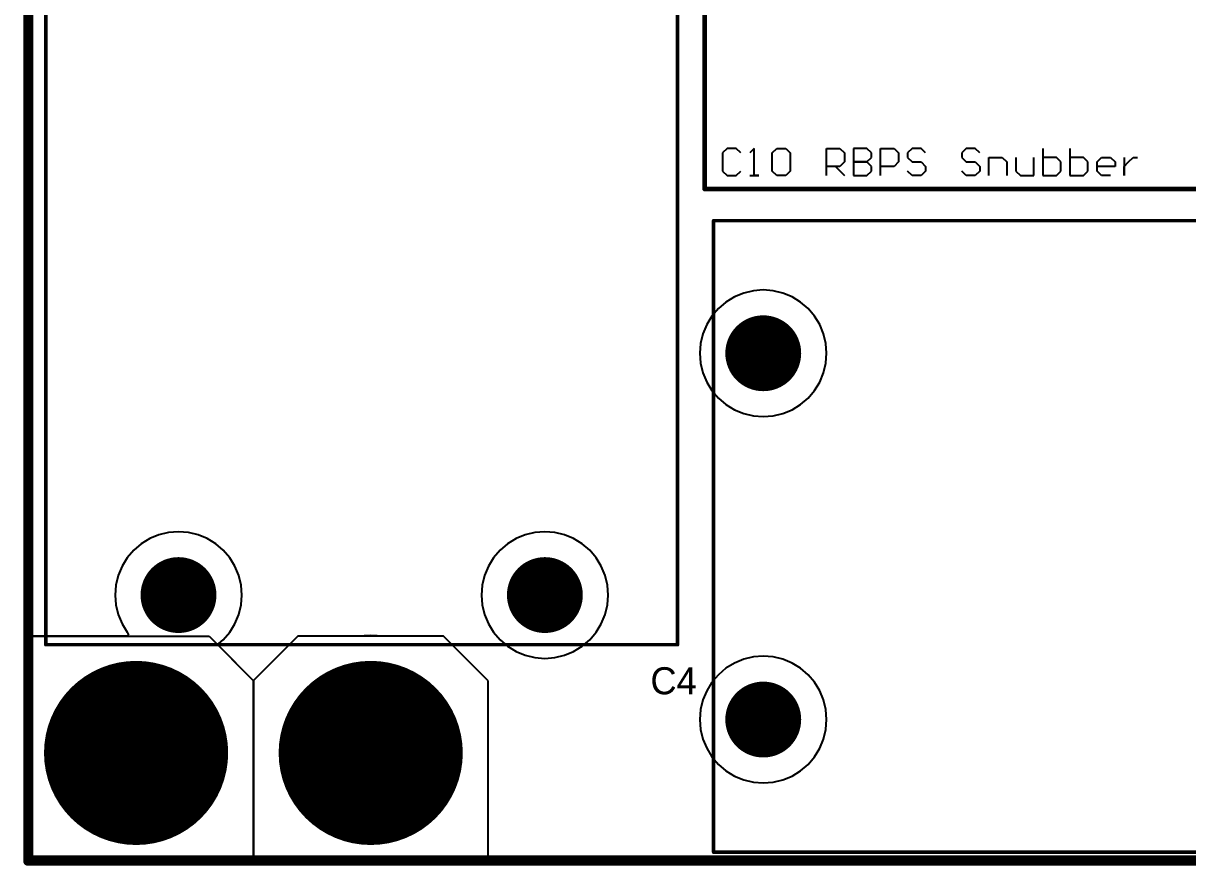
# Model space of a CAD drawing. Extents: x 69 to 227, y 90 to 377.
# Drawn here: x 80.7 to 145.3, y 90.2 to 136.9 of the extents above; entities that cross this region are included whole.
import ezdxf

# ---------------------------------------------------------------- set-up
doc = ezdxf.new("R2010")
doc.units = 0
doc.layers.get('0').update_dxf_attribs({"linetype": 'CONTINUOUS'})
for name, color, linetype in [('BOTTOMLAYER', 5, 'CONTINUOUS'), ('BOTTOMSOLDER', 6, 'CONTINUOUS'), ('MECHANICAL4', 56, 'CONTINUOUS'), ('MULTILAYER', 9, 'CONTINUOUS'), ('TOPLAYER', 1, 'CONTINUOUS'), ('TOPOVERLAY', 2, 'CONTINUOUS'), ('TOPSOLDER', 216, 'CONTINUOUS')]:
    doc.layers.add(name, color=color, linetype=linetype)

# ---------------------------------------------------------------- blocks, each defined once
blk = doc.blocks.new('C4AEOBW5400A3NJ_17')
at = {"layer": 'BOTTOMLAYER', "const_width": 2}
for points in [[(-27.25, 10.15, 1), (-25.25, 10.15, 1)], [(25.25, 10.15, 1), (27.25, 10.15, 1)], [(-27.25, -10.15, 1), (-25.25, -10.15, 1)], [(25.25, -10.15, 1), (27.25, -10.15, 1)]]:
    blk.add_lwpolyline(points, format="xyb", close=True, dxfattribs=at)
at = {"layer": 'BOTTOMSOLDER', "const_width": 2.102}
for points in [[(-27.301, 10.15, 1), (-25.199, 10.15, 1)], [(25.199, 10.15, 1), (27.301, 10.15, 1)], [(-27.301, -10.15, 1), (-25.199, -10.15, 1)], [(25.199, -10.15, 1), (27.301, -10.15, 1)]]:
    blk.add_lwpolyline(points, format="xyb", close=True, dxfattribs=at)
at = {"layer": 'MULTILAYER', "const_width": 2}
for points in [[(-27.25, 10.15, 1), (-25.25, 10.15, 1)], [(25.25, 10.15, 1), (27.25, 10.15, 1)], [(-27.25, -10.15, 1), (-25.25, -10.15, 1)], [(25.25, -10.15, 1), (27.25, -10.15, 1)]]:
    blk.add_lwpolyline(points, format="xyb", close=True, dxfattribs=at)
at = {"layer": 'TOPLAYER', "const_width": 2}
for points in [[(-27.25, 10.15, 1), (-25.25, 10.15, 1)], [(25.25, 10.15, 1), (27.25, 10.15, 1)], [(-27.25, -10.15, 1), (-25.25, -10.15, 1)], [(25.25, -10.15, 1), (27.25, -10.15, 1)]]:
    blk.add_lwpolyline(points, format="xyb", close=True, dxfattribs=at)
at = {"layer": 'TOPOVERLAY', "const_width": 0.2}
for points in [[(-29, 17.5), (-29, -17.5)], [(29, 17.5), (-29, 17.5)], [(29, 17.5), (29, -17.5)], [(29, -17.5), (-29, -17.5)]]:
    blk.add_lwpolyline(points, dxfattribs=at)
at = {"layer": 'TOPOVERLAY', "const_width": 0.1}
for points in [[(-29.05, 17.5, 1), (-28.95, 17.5, 1)], [(-29.05, 17.5, 1), (-28.95, 17.5, 1)], [(28.95, 17.5, 1), (29.05, 17.5, 1)], [(28.95, 17.5, 1), (29.05, 17.5, 1)], [(-29.05, -17.5, 1), (-28.95, -17.5, 1)], [(-29.05, -17.5, 1), (-28.95, -17.5, 1)], [(28.95, -17.5, 1), (29.05, -17.5, 1)], [(28.95, -17.5, 1), (29.05, -17.5, 1)]]:
    blk.add_lwpolyline(points, format="xyb", close=True, dxfattribs=at)
at = {"layer": 'TOPSOLDER', "const_width": 2.102}
for points in [[(-27.301, 10.15, 1), (-25.199, 10.15, 1)], [(25.199, 10.15, 1), (27.301, 10.15, 1)], [(-27.301, -10.15, 1), (-25.199, -10.15, 1)], [(25.199, -10.15, 1), (27.301, -10.15, 1)]]:
    blk.add_lwpolyline(points, format="xyb", close=True, dxfattribs=at)
blk = doc.blocks.new('C4AEOBW5400A3NJ_18')
at = {"layer": 'BOTTOMLAYER', "const_width": 2}
for points in [[(-27.25, 10.15, 1), (-25.25, 10.15, 1)], [(25.25, 10.15, 1), (27.25, 10.15, 1)], [(-27.25, -10.15, 1), (-25.25, -10.15, 1)], [(25.25, -10.15, 1), (27.25, -10.15, 1)]]:
    blk.add_lwpolyline(points, format="xyb", close=True, dxfattribs=at)
at = {"layer": 'BOTTOMSOLDER', "const_width": 2.102}
for points in [[(-27.301, 10.15, 1), (-25.199, 10.15, 1)], [(25.199, 10.15, 1), (27.301, 10.15, 1)], [(-27.301, -10.15, 1), (-25.199, -10.15, 1)], [(25.199, -10.15, 1), (27.301, -10.15, 1)]]:
    blk.add_lwpolyline(points, format="xyb", close=True, dxfattribs=at)
at = {"layer": 'MULTILAYER', "const_width": 2}
for points in [[(-27.25, 10.15, 1), (-25.25, 10.15, 1)], [(25.25, 10.15, 1), (27.25, 10.15, 1)], [(-27.25, -10.15, 1), (-25.25, -10.15, 1)], [(25.25, -10.15, 1), (27.25, -10.15, 1)]]:
    blk.add_lwpolyline(points, format="xyb", close=True, dxfattribs=at)
at = {"layer": 'TOPLAYER', "const_width": 2}
for points in [[(-27.25, 10.15, 1), (-25.25, 10.15, 1)], [(25.25, 10.15, 1), (27.25, 10.15, 1)], [(-27.25, -10.15, 1), (-25.25, -10.15, 1)], [(25.25, -10.15, 1), (27.25, -10.15, 1)]]:
    blk.add_lwpolyline(points, format="xyb", close=True, dxfattribs=at)
at = {"layer": 'TOPOVERLAY', "const_width": 0.2}
for points in [[(-29, 17.5), (29, 17.5)], [(-29, 17.5), (-29, -17.5)], [(29, 17.5), (29, -17.5)], [(-29, -17.5), (29, -17.5)]]:
    blk.add_lwpolyline(points, dxfattribs=at)
at = {"layer": 'TOPOVERLAY', "const_width": 0.1}
for points in [[(-29.05, 17.5, 1), (-28.95, 17.5, 1)], [(-29.05, 17.5, 1), (-28.95, 17.5, 1)], [(28.95, 17.5, 1), (29.05, 17.5, 1)], [(28.95, 17.5, 1), (29.05, 17.5, 1)], [(-29.05, -17.5, 1), (-28.95, -17.5, 1)], [(-29.05, -17.5, 1), (-28.95, -17.5, 1)], [(28.95, -17.5, 1), (29.05, -17.5, 1)], [(28.95, -17.5, 1), (29.05, -17.5, 1)]]:
    blk.add_lwpolyline(points, format="xyb", close=True, dxfattribs=at)
at = {"layer": 'TOPSOLDER', "const_width": 2.102}
for points in [[(-27.301, 10.15, 1), (-25.199, 10.15, 1)], [(25.199, 10.15, 1), (27.301, 10.15, 1)], [(-27.301, -10.15, 1), (-25.199, -10.15, 1)], [(25.199, -10.15, 1), (27.301, -10.15, 1)]]:
    blk.add_lwpolyline(points, format="xyb", close=True, dxfattribs=at)

msp = doc.modelspace()

# ---------------------------------------------------------------- linework, layer by layer
at = {"layer": 'BOTTOMLAYER'}
for p, q in [((81.255, 90.755), (81.255, 192.143)), ((120.665, 121.989), (120.156, 121.778)), ((121.201, 122.118), (120.665, 121.989)), ((121.75, 122.161), (121.201, 122.118)), ((122.299, 122.118), (121.75, 122.161)), ((122.835, 121.989), (122.299, 122.118)), ((123.344, 121.778), (122.835, 121.989)), ((119.686, 121.49), (119.267, 121.133)), ((120.156, 121.778), (119.686, 121.49)), ((123.814, 121.49), (123.344, 121.778)), ((124.233, 121.133), (123.814, 121.49)), ((118.91, 120.714), (118.622, 120.244)), ((119.267, 121.133), (118.91, 120.714)), ((124.59, 120.714), (124.233, 121.133)), ((124.878, 120.244), (124.59, 120.714)), ((118.622, 120.244), (118.411, 119.735)), ((125.089, 119.735), (124.878, 120.244)), ((118.411, 119.735), (118.282, 119.199)), ((125.218, 119.199), (125.089, 119.735)), ((118.282, 119.199), (118.239, 118.65)), ((125.261, 118.65), (125.218, 119.199)), ((118.239, 118.65), (118.282, 118.101)), ((118.282, 118.101), (118.411, 117.565)), ((125.089, 117.565), (125.218, 118.101)), ((125.218, 118.101), (125.261, 118.65)), ((118.411, 117.565), (118.622, 117.056)), ((124.878, 117.056), (125.089, 117.565)), ((118.622, 117.056), (118.91, 116.586)), ((124.59, 116.586), (124.878, 117.056)), ((118.91, 116.586), (119.267, 116.167)), ((119.267, 116.167), (119.686, 115.81)), ((123.814, 115.81), (124.233, 116.167)), ((124.233, 116.167), (124.59, 116.586)), ((119.686, 115.81), (120.156, 115.522)), ((120.156, 115.522), (120.665, 115.311)), ((122.835, 115.311), (123.344, 115.522)), ((123.344, 115.522), (123.814, 115.81)), ((120.665, 115.311), (121.201, 115.182)), ((121.201, 115.182), (121.75, 115.139)), ((121.75, 115.139), (122.299, 115.182)), ((122.299, 115.182), (122.835, 115.311)), ((95.959, 102.969), (93.49, 100.5)), ((95.959, 102.969), (93.49, 100.5)), ((104.041, 102.969), (95.959, 102.969)), ((99.271, 102.969), (95.959, 102.969)), ((100, 103.01), (99.271, 102.969)), ((100.729, 102.969), (100, 103.01)), ((104.041, 102.969), (100.729, 102.969)), ((106.51, 100.5), (104.041, 102.969)), ((106.51, 100.5), (104.041, 102.969)), ((120.156, 101.478), (119.686, 101.19)), ((120.665, 101.689), (120.156, 101.478)), ((121.201, 101.818), (120.665, 101.689)), ((121.75, 101.861), (121.201, 101.818)), ((122.299, 101.818), (121.75, 101.861)), ((122.835, 101.689), (122.299, 101.818)), ((123.344, 101.478), (122.835, 101.689)), ((123.814, 101.19), (123.344, 101.478)), ((119.267, 100.833), (118.91, 100.414)), ((119.686, 101.19), (119.267, 100.833)), ((124.233, 100.833), (123.814, 101.19)), ((124.59, 100.414), (124.233, 100.833)), ((93.49, 100.5), (93.49, 90.5)), ((93.49, 100.5), (93.49, 90.755)), ((106.51, 90.5), (106.51, 100.5)), ((106.51, 90.755), (106.51, 100.5)), ((118.91, 100.414), (118.622, 99.944)), ((124.878, 99.944), (124.59, 100.414)), ((118.411, 99.435), (118.282, 98.899)), ((118.622, 99.944), (118.411, 99.435)), ((125.089, 99.435), (124.878, 99.944)), ((125.218, 98.899), (125.089, 99.435)), ((118.282, 98.899), (118.239, 98.35)), ((125.261, 98.35), (125.218, 98.899)), ((118.239, 98.35), (118.282, 97.801)), ((125.218, 97.801), (125.261, 98.35)), ((118.282, 97.801), (118.411, 97.265)), ((125.089, 97.265), (125.218, 97.801)), ((118.411, 97.265), (118.622, 96.756)), ((124.878, 96.756), (125.089, 97.265)), ((118.622, 96.756), (118.91, 96.286)), ((118.91, 96.286), (119.267, 95.867)), ((124.233, 95.867), (124.59, 96.286)), ((124.59, 96.286), (124.878, 96.756)), ((119.267, 95.867), (119.686, 95.51)), ((119.686, 95.51), (120.156, 95.222)), ((123.344, 95.222), (123.814, 95.51)), ((123.814, 95.51), (124.233, 95.867)), ((120.156, 95.222), (120.665, 95.011)), ((120.665, 95.011), (121.201, 94.882)), ((121.201, 94.882), (121.75, 94.839)), ((121.75, 94.839), (122.299, 94.882)), ((122.299, 94.882), (122.835, 95.011)), ((122.835, 95.011), (123.344, 95.222)), ((93.49, 90.755), (81.255, 90.755)), ((93.49, 90.5), (106.51, 90.5)), ((202.49, 90.755), (106.51, 90.755))]:
    msp.add_line(p, q, dxfattribs=at)
for points, const_width in [([(84.5, 96.5, 1), (89.5, 96.5, 1)], 5), ([(97.5, 96.5, 1), (102.5, 96.5, 1)], 5), ([(85, 99.531, 1), (85.5, 99.531, 1)], 0.5), ([(86.75, 100, 1), (87.25, 100, 1)], 0.5), ([(88.5, 99.531, 1), (89, 99.531, 1)], 0.5), ([(98, 99.531, 1), (98.5, 99.531, 1)], 0.5), ([(99.75, 100, 1), (100.25, 100, 1)], 0.5), ([(101.5, 99.531, 1), (102, 99.531, 1)], 0.5), ([(83.719, 98.25, 1), (84.219, 98.25, 1)], 0.5), ([(89.781, 98.25, 1), (90.281, 98.25, 1)], 0.5), ([(96.719, 98.25, 1), (97.219, 98.25, 1)], 0.5), ([(102.781, 98.25, 1), (103.281, 98.25, 1)], 0.5), ([(83.25, 96.5, 1), (83.75, 96.5, 1)], 0.5), ([(90.25, 96.5, 1), (90.75, 96.5, 1)], 0.5), ([(96.25, 96.5, 1), (96.75, 96.5, 1)], 0.5), ([(103.25, 96.5, 1), (103.75, 96.5, 1)], 0.5), ([(83.719, 94.75, 1), (84.219, 94.75, 1)], 0.5), ([(89.781, 94.75, 1), (90.281, 94.75, 1)], 0.5), ([(96.719, 94.75, 1), (97.219, 94.75, 1)], 0.5), ([(102.781, 94.75, 1), (103.281, 94.75, 1)], 0.5), ([(85, 93.469, 1), (85.5, 93.469, 1)], 0.5), ([(88.5, 93.469, 1), (89, 93.469, 1)], 0.5), ([(98, 93.469, 1), (98.5, 93.469, 1)], 0.5), ([(101.5, 93.469, 1), (102, 93.469, 1)], 0.5), ([(86.75, 93, 1), (87.25, 93, 1)], 0.5), ([(99.75, 93, 1), (100.25, 93, 1)], 0.5)]:
    msp.add_lwpolyline(points, format="xyb", close=True, dxfattribs=dict(at, const_width=const_width))
at = {"layer": 'BOTTOMSOLDER'}
for points, const_width in [([(84.449, 96.5, 1), (89.551, 96.5, 1)], 5.102), ([(97.449, 96.5, 1), (102.551, 96.5, 1)], 5.102), ([(84.949, 99.531, 1), (85.551, 99.531, 1)], 0.602), ([(86.699, 100, 1), (87.301, 100, 1)], 0.602), ([(88.449, 99.531, 1), (89.051, 99.531, 1)], 0.602), ([(97.949, 99.531, 1), (98.551, 99.531, 1)], 0.602), ([(99.699, 100, 1), (100.301, 100, 1)], 0.602), ([(101.449, 99.531, 1), (102.051, 99.531, 1)], 0.602), ([(83.668, 98.25, 1), (84.27, 98.25, 1)], 0.602), ([(89.73, 98.25, 1), (90.332, 98.25, 1)], 0.602), ([(96.668, 98.25, 1), (97.27, 98.25, 1)], 0.602), ([(102.73, 98.25, 1), (103.332, 98.25, 1)], 0.602), ([(83.199, 96.5, 1), (83.801, 96.5, 1)], 0.602), ([(90.199, 96.5, 1), (90.801, 96.5, 1)], 0.602), ([(96.199, 96.5, 1), (96.801, 96.5, 1)], 0.602), ([(103.199, 96.5, 1), (103.801, 96.5, 1)], 0.602), ([(83.668, 94.75, 1), (84.27, 94.75, 1)], 0.602), ([(89.73, 94.75, 1), (90.332, 94.75, 1)], 0.602), ([(96.668, 94.75, 1), (97.27, 94.75, 1)], 0.602), ([(102.73, 94.75, 1), (103.332, 94.75, 1)], 0.602), ([(84.949, 93.469, 1), (85.551, 93.469, 1)], 0.602), ([(86.699, 93, 1), (87.301, 93, 1)], 0.602), ([(88.449, 93.469, 1), (89.051, 93.469, 1)], 0.602), ([(97.949, 93.469, 1), (98.551, 93.469, 1)], 0.602), ([(99.699, 93, 1), (100.301, 93, 1)], 0.602), ([(101.449, 93.469, 1), (102.051, 93.469, 1)], 0.602)]:
    msp.add_lwpolyline(points, format="xyb", close=True, dxfattribs=dict(at, const_width=const_width))
at = {"layer": 'MECHANICAL4', "const_width": 0.5}
for points in [[(81, 376.5), (81, 90.5)], [(81, 90.5), (215, 90.5)]]:
    msp.add_lwpolyline(points, dxfattribs=at)
at = {"layer": 'MECHANICAL4', "const_width": 0.25}
msp.add_lwpolyline([(80.875, 90.5, 1), (81.125, 90.5, 1)], format="xyb", close=True, dxfattribs=at)
msp.add_lwpolyline([(80.875, 90.5, 1), (81.125, 90.5, 1)], format="xyb", close=True, dxfattribs=at)
at = {"layer": 'MULTILAYER'}
for points, const_width in [([(84.5, 96.5, 1), (89.5, 96.5, 1)], 5), ([(97.5, 96.5, 1), (102.5, 96.5, 1)], 5), ([(85, 99.531, 1), (85.5, 99.531, 1)], 0.5), ([(86.75, 100, 1), (87.25, 100, 1)], 0.5), ([(88.5, 99.531, 1), (89, 99.531, 1)], 0.5), ([(98, 99.531, 1), (98.5, 99.531, 1)], 0.5), ([(99.75, 100, 1), (100.25, 100, 1)], 0.5), ([(101.5, 99.531, 1), (102, 99.531, 1)], 0.5), ([(83.719, 98.25, 1), (84.219, 98.25, 1)], 0.5), ([(89.781, 98.25, 1), (90.281, 98.25, 1)], 0.5), ([(96.719, 98.25, 1), (97.219, 98.25, 1)], 0.5), ([(102.781, 98.25, 1), (103.281, 98.25, 1)], 0.5), ([(83.25, 96.5, 1), (83.75, 96.5, 1)], 0.5), ([(90.25, 96.5, 1), (90.75, 96.5, 1)], 0.5), ([(96.25, 96.5, 1), (96.75, 96.5, 1)], 0.5), ([(103.25, 96.5, 1), (103.75, 96.5, 1)], 0.5), ([(83.719, 94.75, 1), (84.219, 94.75, 1)], 0.5), ([(89.781, 94.75, 1), (90.281, 94.75, 1)], 0.5), ([(96.719, 94.75, 1), (97.219, 94.75, 1)], 0.5), ([(102.781, 94.75, 1), (103.281, 94.75, 1)], 0.5), ([(85, 93.469, 1), (85.5, 93.469, 1)], 0.5), ([(88.5, 93.469, 1), (89, 93.469, 1)], 0.5), ([(98, 93.469, 1), (98.5, 93.469, 1)], 0.5), ([(101.5, 93.469, 1), (102, 93.469, 1)], 0.5), ([(86.75, 93, 1), (87.25, 93, 1)], 0.5), ([(99.75, 93, 1), (100.25, 93, 1)], 0.5)]:
    msp.add_lwpolyline(points, format="xyb", close=True, dxfattribs=dict(at, const_width=const_width))
at = {"layer": 'TOPLAYER'}
for p, q in [((81.255, 102.969), (81.255, 192.143)), ((88.265, 108.589), (87.756, 108.378)), ((88.801, 108.718), (88.265, 108.589)), ((89.35, 108.761), (88.801, 108.718)), ((89.899, 108.718), (89.35, 108.761)), ((90.435, 108.589), (89.899, 108.718)), ((90.944, 108.378), (90.435, 108.589)), ((108.565, 108.589), (108.056, 108.378)), ((109.101, 108.718), (108.565, 108.589)), ((109.65, 108.761), (109.101, 108.718)), ((110.199, 108.718), (109.65, 108.761)), ((110.735, 108.589), (110.199, 108.718)), ((111.244, 108.378), (110.735, 108.589)), ((87.286, 108.09), (86.867, 107.733)), ((87.756, 108.378), (87.286, 108.09)), ((91.414, 108.09), (90.944, 108.378)), ((91.833, 107.733), (91.414, 108.09)), ((107.586, 108.09), (107.167, 107.733)), ((108.056, 108.378), (107.586, 108.09)), ((111.714, 108.09), (111.244, 108.378)), ((112.133, 107.733), (111.714, 108.09)), ((86.51, 107.314), (86.222, 106.844)), ((86.867, 107.733), (86.51, 107.314)), ((92.19, 107.314), (91.833, 107.733)), ((92.478, 106.844), (92.19, 107.314)), ((106.81, 107.314), (106.522, 106.844)), ((107.167, 107.733), (106.81, 107.314)), ((112.49, 107.314), (112.133, 107.733)), ((112.778, 106.844), (112.49, 107.314)), ((86.222, 106.844), (86.011, 106.335)), ((92.689, 106.335), (92.478, 106.844)), ((106.522, 106.844), (106.311, 106.335)), ((112.989, 106.335), (112.778, 106.844)), ((86.011, 106.335), (85.882, 105.799)), ((92.818, 105.799), (92.689, 106.335)), ((106.311, 106.335), (106.182, 105.799)), ((113.118, 105.799), (112.989, 106.335)), ((85.882, 105.799), (85.839, 105.25)), ((85.839, 105.25), (85.882, 104.701)), ((92.861, 105.25), (92.818, 105.799)), ((92.818, 104.701), (92.861, 105.25)), ((106.182, 105.799), (106.139, 105.25)), ((106.139, 105.25), (106.182, 104.701)), ((113.161, 105.25), (113.118, 105.799)), ((113.118, 104.701), (113.161, 105.25)), ((85.882, 104.701), (86.011, 104.165)), ((92.689, 104.165), (92.818, 104.701)), ((106.182, 104.701), (106.311, 104.165)), ((112.989, 104.165), (113.118, 104.701)), ((86.011, 104.165), (86.222, 103.656)), ((92.478, 103.656), (92.689, 104.165)), ((106.311, 104.165), (106.522, 103.656)), ((112.778, 103.656), (112.989, 104.165)), ((86.222, 103.656), (86.51, 103.186)), ((92.19, 103.186), (92.478, 103.656)), ((106.522, 103.656), (106.81, 103.186)), ((112.49, 103.186), (112.778, 103.656)), ((81, 90.5), (81, 102.969)), ((81, 102.969), (91.041, 102.969)), ((86.271, 102.969), (81.255, 102.969)), ((86.533, 102.984), (86.271, 102.969)), ((86.51, 103.186), (86.583, 103.101)), ((86.583, 103.101), (86.533, 102.984)), ((91.041, 102.969), (93.51, 100.5)), ((91.586, 102.557), (91.833, 102.767)), ((91.833, 102.767), (92.19, 103.186)), ((106.81, 103.186), (107.167, 102.767)), ((107.167, 102.767), (107.586, 102.41)), ((111.714, 102.41), (112.133, 102.767)), ((112.133, 102.767), (112.49, 103.186)), ((91.581, 102.43), (91.586, 102.557)), ((93.51, 100.5), (91.581, 102.43)), ((107.586, 102.41), (108.056, 102.122)), ((108.056, 102.122), (108.565, 101.911)), ((110.735, 101.911), (111.244, 102.122)), ((111.244, 102.122), (111.714, 102.41)), ((108.565, 101.911), (109.101, 101.782)), ((109.101, 101.782), (109.65, 101.739)), ((109.65, 101.739), (110.199, 101.782)), ((110.199, 101.782), (110.735, 101.911)), ((93.51, 100.5), (93.51, 90.5)), ((93.51, 90.755), (93.51, 100.5)), ((93.51, 90.5), (81, 90.5)), ((189.49, 90.755), (93.51, 90.755))]:
    msp.add_line(p, q, dxfattribs=at)
for points, const_width in [([(84.5, 96.5, 1), (89.5, 96.5, 1)], 5), ([(97.5, 96.5, 1), (102.5, 96.5, 1)], 5), ([(85, 99.531, 1), (85.5, 99.531, 1)], 0.5), ([(86.75, 100, 1), (87.25, 100, 1)], 0.5), ([(88.5, 99.531, 1), (89, 99.531, 1)], 0.5), ([(98, 99.531, 1), (98.5, 99.531, 1)], 0.5), ([(99.75, 100, 1), (100.25, 100, 1)], 0.5), ([(101.5, 99.531, 1), (102, 99.531, 1)], 0.5), ([(83.719, 98.25, 1), (84.219, 98.25, 1)], 0.5), ([(89.781, 98.25, 1), (90.281, 98.25, 1)], 0.5), ([(96.719, 98.25, 1), (97.219, 98.25, 1)], 0.5), ([(102.781, 98.25, 1), (103.281, 98.25, 1)], 0.5), ([(83.25, 96.5, 1), (83.75, 96.5, 1)], 0.5), ([(90.25, 96.5, 1), (90.75, 96.5, 1)], 0.5), ([(96.25, 96.5, 1), (96.75, 96.5, 1)], 0.5), ([(103.25, 96.5, 1), (103.75, 96.5, 1)], 0.5), ([(83.719, 94.75, 1), (84.219, 94.75, 1)], 0.5), ([(89.781, 94.75, 1), (90.281, 94.75, 1)], 0.5), ([(96.719, 94.75, 1), (97.219, 94.75, 1)], 0.5), ([(102.781, 94.75, 1), (103.281, 94.75, 1)], 0.5), ([(85, 93.469, 1), (85.5, 93.469, 1)], 0.5), ([(88.5, 93.469, 1), (89, 93.469, 1)], 0.5), ([(98, 93.469, 1), (98.5, 93.469, 1)], 0.5), ([(101.5, 93.469, 1), (102, 93.469, 1)], 0.5), ([(86.75, 93, 1), (87.25, 93, 1)], 0.5), ([(99.75, 93, 1), (100.25, 93, 1)], 0.5)]:
    msp.add_lwpolyline(points, format="xyb", close=True, dxfattribs=dict(at, const_width=const_width))
at = {"layer": 'TOPOVERLAY'}
for p, q in [((119.75, 130), (119.5, 129.75)), ((119.5, 129.75), (119.5, 128.75)), ((120.25, 130), (119.75, 130)), ((120.5, 129.75), (120.25, 130)), ((121.249, 130), (121, 129.75)), ((121.249, 128.5), (121.249, 130)), ((122.249, 129.75), (122.499, 130)), ((122.249, 128.75), (122.249, 129.75)), ((122.499, 130), (122.999, 130)), ((122.999, 130), (123.249, 129.75)), ((123.249, 129.75), (123.249, 128.75)), ((125.248, 128.5), (125.248, 130)), ((125.248, 130), (125.998, 130)), ((125.998, 130), (126.248, 129.75)), ((126.248, 129.75), (126.248, 129.25)), ((126.748, 130), (126.748, 128.5)), ((127.497, 130), (126.748, 130)), ((127.747, 129.75), (127.497, 130)), ((127.747, 129.5), (127.747, 129.75)), ((128.247, 128.5), (128.247, 130)), ((128.247, 130), (128.997, 130)), ((128.997, 130), (129.247, 129.75)), ((129.247, 129.75), (129.247, 129.25)), ((129.997, 130), (129.747, 129.75)), ((129.747, 129.75), (129.747, 129.5)), ((130.496, 130), (129.997, 130)), ((130.746, 129.75), (130.496, 130)), ((132.996, 130), (132.746, 129.75)), ((132.746, 129.75), (132.746, 129.5)), ((133.495, 130), (132.996, 130)), ((133.745, 129.75), (133.495, 130)), ((137.244, 130), (137.244, 128.5)), ((138.744, 130), (138.744, 128.5)), ((126.248, 129.25), (125.998, 129)), ((127.497, 129.25), (126.748, 129.25)), ((126.748, 129.25), (127.497, 129.25)), ((127.497, 129.25), (127.747, 129.5)), ((127.747, 129), (127.497, 129.25)), ((129.247, 129.25), (128.997, 129)), ((129.747, 129.5), (129.997, 129.25)), ((129.997, 129.25), (130.496, 129.25)), ((130.496, 129.25), (130.746, 129)), ((132.746, 129.5), (132.996, 129.25)), ((132.996, 129.25), (133.495, 129.25)), ((133.495, 129.25), (133.745, 129)), ((134.245, 128.5), (134.245, 129.5)), ((134.245, 129.5), (134.995, 129.5)), ((134.995, 129.5), (135.245, 129.25)), ((135.245, 129.25), (135.245, 128.5)), ((135.745, 129.5), (135.745, 128.75)), ((136.744, 128.5), (136.744, 129.5)), ((137.994, 129.5), (137.244, 129.5)), ((138.244, 129.25), (137.994, 129.5)), ((138.244, 129), (138.244, 129.25)), ((139.494, 129.5), (138.744, 129.5)), ((139.743, 129.25), (139.494, 129.5)), ((139.743, 129), (139.743, 129.25)), ((140.243, 129.25), (140.493, 129.5)), ((140.243, 128.75), (140.243, 129.25)), ((140.493, 129.5), (140.993, 129.5)), ((140.993, 129.5), (141.243, 129.25)), ((141.243, 129.25), (141.243, 129)), ((141.743, 129.5), (141.743, 128.5)), ((141.743, 129), (141.993, 129.25)), ((141.993, 129.25), (142.243, 129.5)), ((142.243, 129.5), (142.493, 129.5)), ((119.5, 128.75), (119.75, 128.5)), ((119.75, 128.5), (120.25, 128.5)), ((120.25, 128.5), (120.5, 128.75)), ((121, 128.5), (121.499, 128.5)), ((121.499, 128.5), (121.249, 128.5)), ((122.499, 128.5), (122.249, 128.75)), ((122.999, 128.5), (122.499, 128.5)), ((123.249, 128.75), (122.999, 128.5)), ((125.998, 129), (125.248, 129)), ((125.748, 129), (126.248, 128.5)), ((126.748, 128.5), (127.497, 128.5)), ((127.497, 128.5), (127.747, 128.75)), ((127.747, 128.75), (127.747, 129)), ((128.997, 129), (128.247, 129)), ((129.997, 128.5), (129.747, 128.75)), ((130.496, 128.5), (129.997, 128.5)), ((130.746, 128.75), (130.496, 128.5)), ((130.746, 129), (130.746, 128.75)), ((132.996, 128.5), (132.746, 128.75)), ((133.495, 128.5), (132.996, 128.5)), ((133.745, 128.75), (133.495, 128.5)), ((133.745, 129), (133.745, 128.75)), ((135.745, 128.75), (135.995, 128.5)), ((135.995, 128.5), (136.744, 128.5)), ((137.244, 128.5), (137.994, 128.5)), ((137.994, 128.5), (138.244, 128.75)), ((138.244, 128.75), (138.244, 129)), ((138.744, 128.5), (139.494, 128.5)), ((139.494, 128.5), (139.743, 128.75)), ((139.743, 128.75), (139.743, 129)), ((141.243, 129), (140.243, 129)), ((140.493, 128.5), (140.243, 128.75)), ((140.993, 128.5), (140.493, 128.5)), ((141.743, 128.5), (141.743, 129))]:
    msp.add_line(p, q, dxfattribs=at)
at = {"layer": 'TOPOVERLAY', "const_width": 0.25}
for points in [[(118.5, 127.75), (118.5, 169.75)], [(118.5, 127.75), (177.5, 127.75)]]:
    msp.add_lwpolyline(points, dxfattribs=at)
at = {"layer": 'TOPOVERLAY', "const_width": 0.125}
msp.add_lwpolyline([(118.438, 127.75, 1), (118.563, 127.75, 1)], format="xyb", close=True, dxfattribs=at)
msp.add_lwpolyline([(118.438, 127.75, 1), (118.563, 127.75, 1)], format="xyb", close=True, dxfattribs=at)
at = {"layer": 'TOPSOLDER'}
for points, const_width in [([(84.449, 96.5, 1), (89.551, 96.5, 1)], 5.102), ([(97.449, 96.5, 1), (102.551, 96.5, 1)], 5.102), ([(84.949, 99.531, 1), (85.551, 99.531, 1)], 0.602), ([(86.699, 100, 1), (87.301, 100, 1)], 0.602), ([(88.449, 99.531, 1), (89.051, 99.531, 1)], 0.602), ([(97.949, 99.531, 1), (98.551, 99.531, 1)], 0.602), ([(99.699, 100, 1), (100.301, 100, 1)], 0.602), ([(101.449, 99.531, 1), (102.051, 99.531, 1)], 0.602), ([(83.668, 98.25, 1), (84.27, 98.25, 1)], 0.602), ([(89.73, 98.25, 1), (90.332, 98.25, 1)], 0.602), ([(96.668, 98.25, 1), (97.27, 98.25, 1)], 0.602), ([(102.73, 98.25, 1), (103.332, 98.25, 1)], 0.602), ([(83.199, 96.5, 1), (83.801, 96.5, 1)], 0.602), ([(90.199, 96.5, 1), (90.801, 96.5, 1)], 0.602), ([(96.199, 96.5, 1), (96.801, 96.5, 1)], 0.602), ([(103.199, 96.5, 1), (103.801, 96.5, 1)], 0.602), ([(83.668, 94.75, 1), (84.27, 94.75, 1)], 0.602), ([(89.73, 94.75, 1), (90.332, 94.75, 1)], 0.602), ([(96.668, 94.75, 1), (97.27, 94.75, 1)], 0.602), ([(102.73, 94.75, 1), (103.332, 94.75, 1)], 0.602), ([(84.949, 93.469, 1), (85.551, 93.469, 1)], 0.602), ([(86.699, 93, 1), (87.301, 93, 1)], 0.602), ([(88.449, 93.469, 1), (89.051, 93.469, 1)], 0.602), ([(97.949, 93.469, 1), (98.551, 93.469, 1)], 0.602), ([(99.699, 93, 1), (100.301, 93, 1)], 0.602), ([(101.449, 93.469, 1), (102.051, 93.469, 1)], 0.602)]:
    msp.add_lwpolyline(points, format="xyb", close=True, dxfattribs=dict(at, const_width=const_width))

# ---------------------------------------------------------------- block references
for name, p, rotation in [('C4AEOBW5400A3NJ_18', (99.5, 131.5), 90), ('C4AEOBW5400A3NJ_17', (148, 108.5), 180)]:
    msp.add_blockref(name, p, dxfattribs=dict(rotation=rotation))

# ---------------------------------------------------------------- texts
at = {"layer": 'TOPOVERLAY'}
msp.add_text('C4', height=1.5, dxfattribs=at).set_placement((115.5, 99.75))

doc.saveas('drawing.dxf')
